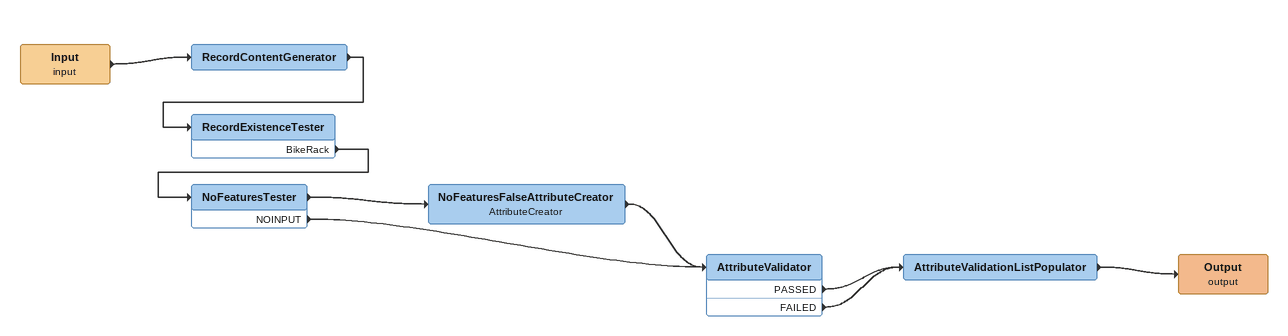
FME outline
Input (input)
    -> RecordContentGenerator
RecordContentGenerator
    -> RecordExistenceTester
RecordExistenceTester
    BikeRack -> NoFeaturesTester
NoFeaturesTester
    NOINPUT -> AttributeValidator
    -> NoFeaturesFalseAttributeCreator
NoFeaturesFalseAttributeCreator: AttributeCreator
    -> AttributeValidator
AttributeValidator
    PASSED -> AttributeValidationListPopulator
    FAILED -> AttributeValidationListPopulator
AttributeValidationListPopulator
    -> Output (output)
Output (output)
